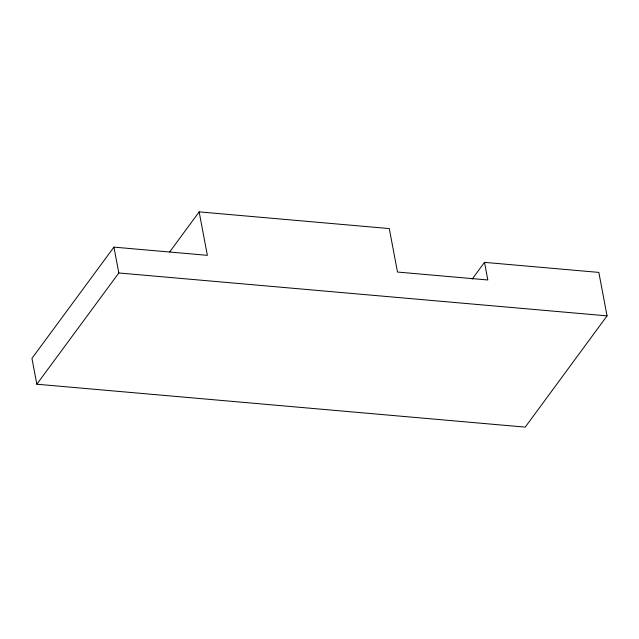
<?xml version="1.0" encoding="UTF-8"?>
<svg xmlns="http://www.w3.org/2000/svg" width="639" height="639" viewBox="0 0 639 639"><rect width="100%" height="100%" fill="white"/><g stroke="black" fill="none" stroke-linecap="round" stroke-linejoin="round"><path stroke-width="0.96" d="M169.718 251.894L199.152 211.876L389.287 228.578L397.498 272.046L487.821 279.978L484.498 262.357L598.839 272.406L607.05 315.874L525.226 427.124L36.83 384.215L31.95 358.367L113.942 247.125L207.363 255.336L199.152 211.876M472.133 279.171L484.498 262.357M36.83 384.215L118.822 272.973L113.942 247.125M118.822 272.973L607.05 315.874"/></g></svg>
